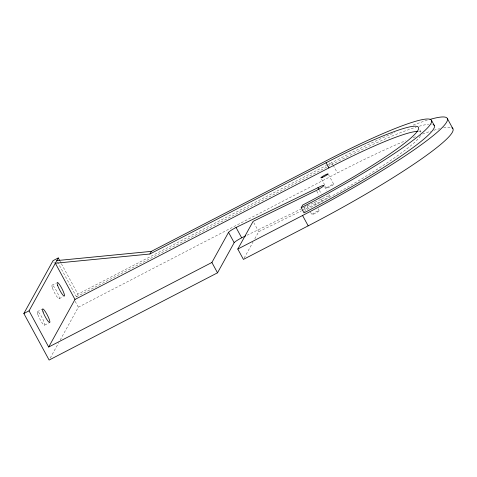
<?xml version="1.0" encoding="UTF-8"?>
<svg xmlns="http://www.w3.org/2000/svg" width="477" height="477" viewBox="0 0 477 477"><rect width="100%" height="100%" fill="white"/><g stroke="black" fill="none" stroke-linecap="round" stroke-linejoin="round"><path stroke-width="0.36" stroke-dasharray="2.38 1.79" d="M57.502 261.891L76.451 296.795L77.912 294.154L325.869 165.71M50.192 358.114L58.749 342.641M60.174 340.065L78.347 307.182L337.412 172.978A148.055 16.504 -28.5 0 1 405.599 140.697M244.135 258.111L253.037 242.006M254.819 238.78L258.737 231.697L301.381 210.876M304.32 212.331L305.489 210.22A118.445 13.201 -28.5 0 0 420.052 136.571M51.945 285.228L55.833 283.213M59.249 298.674L63.137 296.664M37.337 311.66L41.869 309.311M326.524 165.364L331.795 162.639A148.055 16.504 -28.5 0 1 394.604 132.63M76.451 296.795L327.025 166.992M327.687 166.652L330.334 165.28A133.25 14.853 -28.5 0 1 416.057 127.168M44.635 325.111L48.523 323.096M302.048 210.548L322.041 200.787A7.698 0.859 -28.5 0 0 329.565 195.844M246.997 235.233L300.921 209.033M303.587 207.739L323.555 198.038A7.698 0.859 -28.5 0 1 329.47 195.677M419.855 129.947L421.263 132.534M331.795 162.639L332.845 164.577M333.196 165.221L337.412 172.978M328.927 162.693L330.334 165.28M328.45 174.493L333.715 184.194M321.581 179.155L326.495 188.206M324.652 186.692L326.757 190.567M328.862 194.449L329.565 195.743M319.346 190.281L321.45 194.163M316.77 191.092L318.88 194.968M320.985 198.849L322.041 200.787M314.54 202.218L315.941 204.806M318.046 208.687L319.101 210.625M306.967 205.587L308.72 208.819M310.479 212.05L311.88 214.638M304.087 207.632L305.489 210.22M253.818 222.646L258.737 231.697M60.013 261.181L61.068 263.119M61.414 263.769L77.912 294.154M53.776 261.927L54.479 263.221M75.193 301.363L78.347 307.182M413.243 137.597A148.055 16.504 -28.5 0 1 415.67 136.643M422.562 134.049A148.055 16.504 -28.5 0 1 430.785 131.223M433.867 130.263A148.055 16.504 -28.5 0 1 438.876 128.868M439.389 128.742A148.055 16.504 -28.5 0 1 439.895 128.617M443.604 127.83A148.055 16.504 -28.5 0 1 450.729 127.472M451.147 127.568A148.055 16.504 -28.5 0 1 451.337 127.627M413.189 125.099A148.055 16.504 -28.5 0 1 428.251 119.918M420.803 135.39A118.445 13.201 -28.5 0 1 420.332 136.16M418.556 131.396A118.445 13.201 -28.5 0 1 421.131 132.344M419.223 126.232A133.25 14.853 -28.5 0 1 428.716 124.253M431.691 124.223A133.25 14.853 -28.5 0 1 432.317 124.318M37.868 314.605A7.698 1.318 62.6 0 0 44.313 325.236A7.698 1.318 62.6 0 0 40.772 315.321A7.698 1.318 62.6 0 0 37.868 314.605M52.482 288.168A7.698 1.318 62.6 0 0 58.927 298.805A7.698 1.318 62.6 0 0 55.386 288.883A7.698 1.318 62.6 0 0 52.482 288.168M327.937 187.777A4.144 0.465 -28.5 0 0 333.733 184.319A4.144 0.465 -28.5 0 0 328.647 186.495A4.144 0.465 -28.5 0 0 327.937 187.777M313.323 214.209A4.144 0.465 -28.5 0 0 319.119 210.751A4.144 0.465 -28.5 0 0 314.033 212.927A4.144 0.465 -28.5 0 0 313.323 214.209"/><path stroke-width="0.72" d="M245.661 235.882L241.666 237.82A7.698 0.859 -28.5 0 0 234.171 242.686L217.512 272.82L49.125 360.052L23.85 313.502L29.049 310.849L58.26 257.95L59.661 260.537M23.85 313.502L53.078 260.633L58.26 257.95M29.049 310.849L48.69 347.023L74.99 299.443L328.874 167.922A118.445 13.201 -28.5 0 1 417.637 131.378M74.99 299.443L55.338 263.238L149.903 254.008L151.364 251.367L327.526 160.105A133.25 14.853 -28.5 0 1 430.952 123.507A133.25 14.853 -28.5 0 1 301.22 207.686L304.028 212.861A133.25 14.853 -28.5 0 0 433.843 124.962M48.69 347.023L211.895 262.475L228.555 232.341A7.698 0.859 -28.5 0 1 236.049 227.475L317.938 187.694A7.698 0.859 -28.5 0 1 323.853 185.332M452.423 128.182A148.055 16.504 -28.5 0 1 308.184 225.848L243.419 259.399L237.802 249.054L253.12 221.352L316.424 190.442A7.698 0.859 -28.5 0 0 323.955 185.499M301.22 207.686L302.68 205.044A118.445 13.201 -28.5 0 0 417.995 130.215A118.445 13.201 -28.5 0 0 326.065 162.752L149.903 254.008M237.802 249.054L302.567 215.503A148.055 16.504 -28.5 0 0 426.271 141.049A148.055 16.504 -28.5 0 0 429.998 119.405M56.799 260.597L151.364 251.367M447.283 118.397L452.9 128.742M431.464 120.293L434.273 125.469M326.065 162.752L328.874 167.922M317.938 187.694L318.994 189.637M302.567 215.503L308.184 225.848M236.049 227.475L241.666 237.82M228.555 232.341L234.171 242.686M211.895 262.475L217.512 272.82M452.017 127.914A148.055 16.504 -28.5 0 1 452.297 128.086M433.337 124.646A133.25 14.853 -28.5 0 1 433.48 124.718M57.663 285.484A7.698 1.318 62.6 0 0 64.109 296.116A7.698 1.318 62.6 0 0 60.567 286.2A7.698 1.318 62.6 0 0 57.663 285.484M43.049 311.922A7.698 1.318 62.6 0 0 49.495 322.553A7.698 1.318 62.6 0 0 45.953 312.632A7.698 1.318 62.6 0 0 43.049 311.922M322.321 177.432A4.144 0.465 -28.5 0 0 328.116 173.974A4.144 0.465 -28.5 0 0 323.03 176.15A4.144 0.465 -28.5 0 0 322.321 177.432"/></g></svg>
